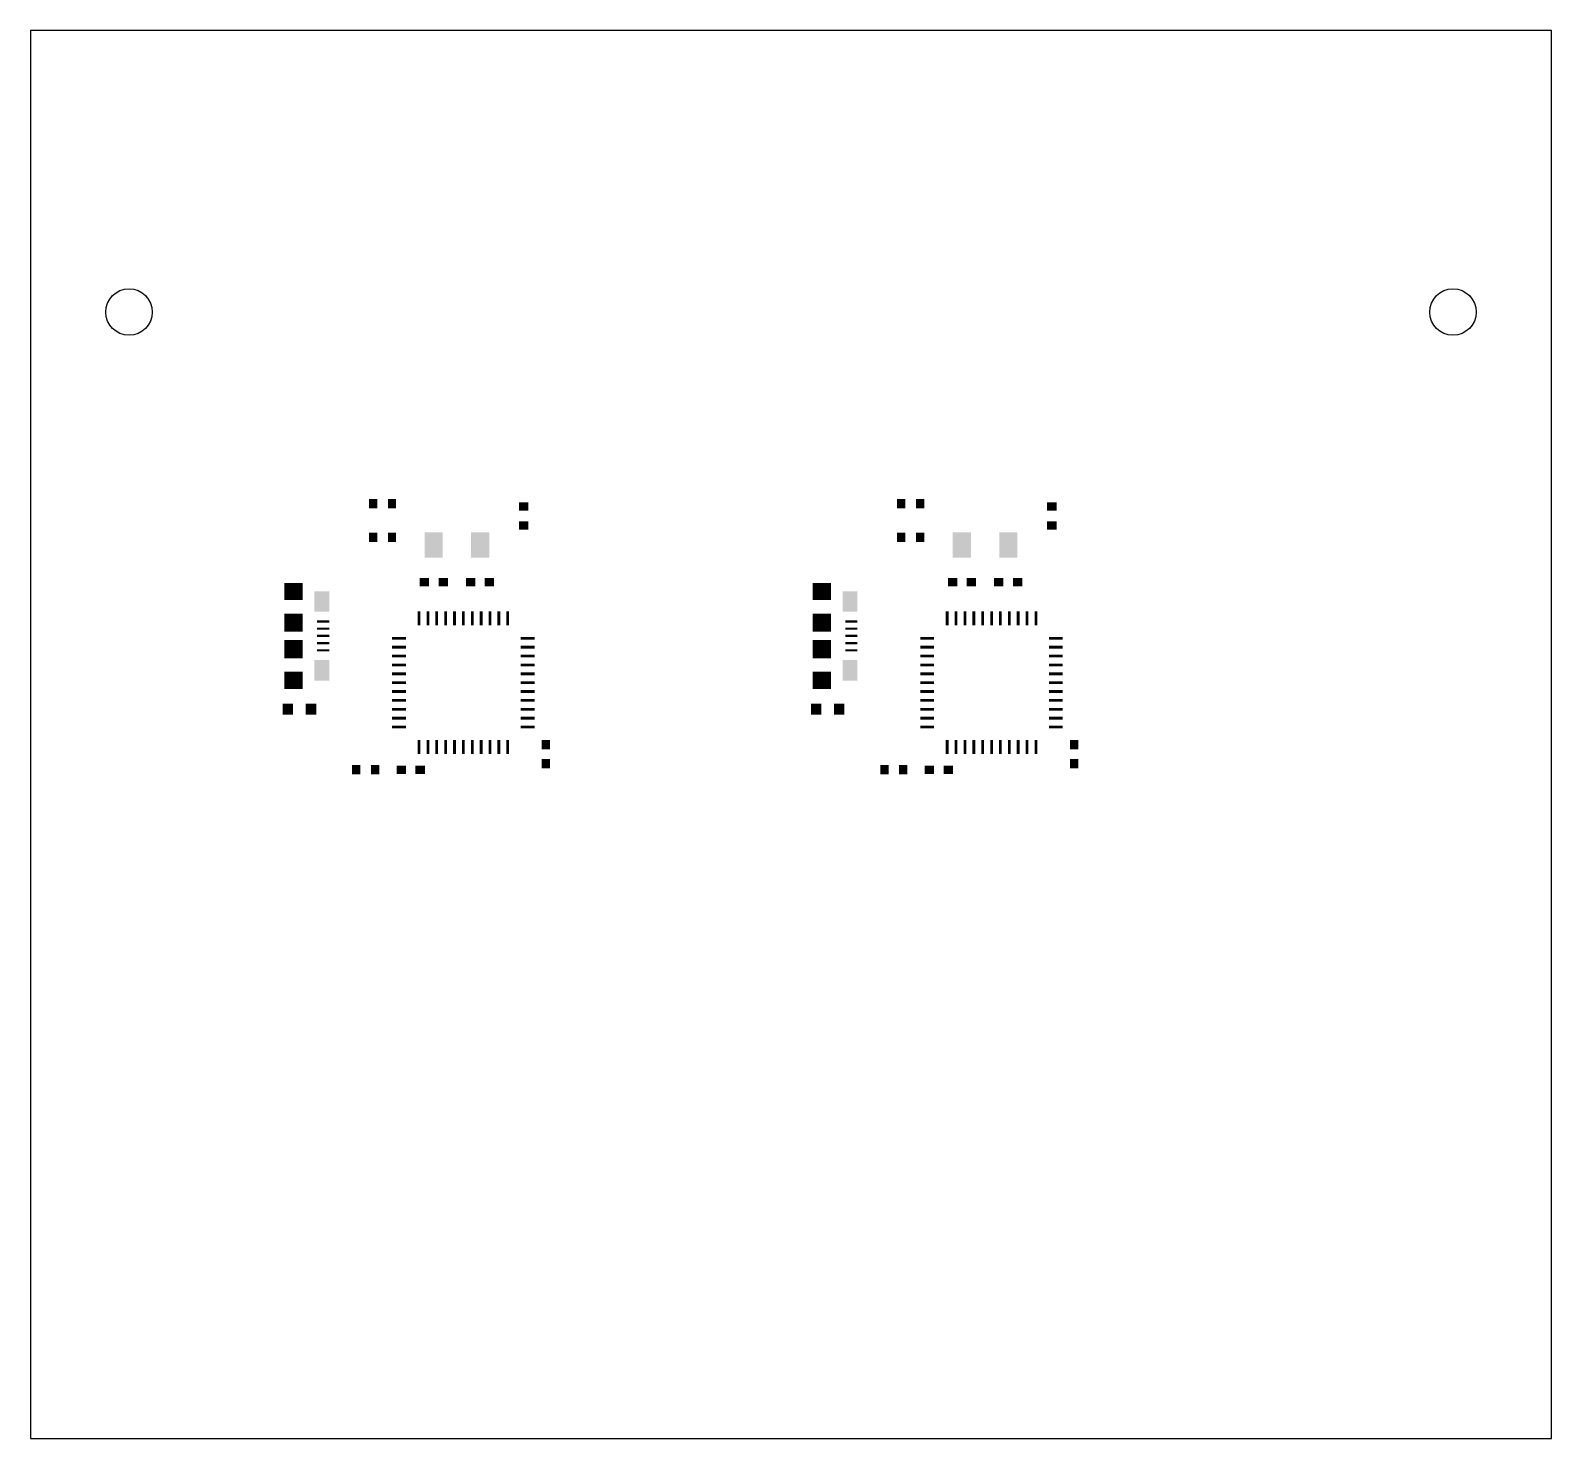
# Model space of a CAD drawing. Extents: x 2.89 to 8.29, y 0 to 5.
import ezdxf

# ---------------------------------------------------------------- set-up
doc = ezdxf.new("R2010")
doc.units = 0
doc.header["$MEASUREMENT"] = 0
doc.layers.get('0').update_dxf_attribs({"linetype": 'CONTINUOUS'})
doc.layers.add('31', color=253, linetype='CONTINUOUS')

# ---------------------------------------------------------------- blocks, each defined once
blk = doc.blocks.new('RECT')
blk.add_solid([(-0.5, -0.5), (0.5, -0.5), (-0.5, 0.5), (0.5, 0.5)])

msp = doc.modelspace()

# ---------------------------------------------------------------- linework, layer by layer
msp.add_lwpolyline([(2.8925, 0), (8.2925, 0), (8.2925, 5), (2.8925, 5)], close=True)
for centre in [(3.2425, 4), (7.9425, 4)]:
    msp.add_circle(centre, 0.0825)

# ---------------------------------------------------------------- block references
at = {"layer": '31'}
for p, xscale, yscale in [((4.109, 3.32), 0.02937, 0.033307), ((4.176, 3.32), 0.02937, 0.033307), ((5.984, 3.32), 0.02937, 0.033307), ((6.051, 3.32), 0.02937, 0.033307), ((4.109, 3.2), 0.02937, 0.033307), ((4.176, 3.2), 0.02937, 0.033307), ((5.984, 3.2), 0.02937, 0.033307), ((6.051, 3.2), 0.02937, 0.033307), ((4.291, 3.041), 0.033307, 0.02937), ((4.358, 3.041), 0.033307, 0.02937), ((6.166, 3.041), 0.033307, 0.02937), ((6.233, 3.041), 0.033307, 0.02937), ((4.049, 2.375), 0.02937, 0.033307), ((4.116, 2.375), 0.02937, 0.033307), ((4.209, 2.375), 0.033307, 0.02937), ((4.276, 2.375), 0.033307, 0.02937), ((5.924, 2.375), 0.02937, 0.033307), ((5.991, 2.375), 0.02937, 0.033307), ((6.084, 2.375), 0.033307, 0.02937), ((6.151, 2.375), 0.033307, 0.02937)]:
    msp.add_blockref('RECT', p, dxfattribs=dict(at, xscale=xscale, yscale=yscale))
for p, xscale, yscale, rotation in [((4.6435, 3.3095), 0.02937, 0.033307, 270), ((6.5185, 3.3095), 0.02937, 0.033307, 270), ((4.6435, 3.2425), 0.02937, 0.033307, 270), ((6.5185, 3.2425), 0.02937, 0.033307, 270), ((4.324, 3.173), 0.09, 0.065, 270), ((4.489, 3.173), 0.09, 0.065, 270), ((6.199, 3.173), 0.09, 0.065, 270), ((6.364, 3.173), 0.09, 0.065, 270), ((3.8265, 3.0075), 0.060866, 0.064803, 270), ((4.455, 3.041), 0.033307, 0.02937, 180), ((4.522, 3.041), 0.033307, 0.02937, 180), ((5.7015, 3.0075), 0.060866, 0.064803, 270), ((6.33, 3.041), 0.033307, 0.02937, 180), ((6.397, 3.041), 0.033307, 0.02937, 180), ((3.9269, 2.972), 0.07267699999999999, 0.052992, 270), ((5.8019, 2.972), 0.07267699999999999, 0.052992, 270), ((3.8265, 2.8972), 0.064803, 0.064803, 270), ((4.272, 2.9123), 0.009843000000000001, 0.049055, 180), ((4.3035, 2.9123), 0.009843000000000001, 0.049055, 180), ((4.335, 2.9123), 0.009843000000000001, 0.049055, 180), ((4.3665, 2.9123), 0.009843000000000001, 0.049055, 180), ((4.398, 2.9123), 0.009843000000000001, 0.049055, 180), ((4.4295, 2.9123), 0.009843000000000001, 0.049055, 180), ((4.461, 2.9123), 0.009843000000000001, 0.049055, 180), ((4.4925, 2.9123), 0.009843000000000001, 0.049055, 180), ((4.524, 2.9123), 0.009843000000000001, 0.049055, 180), ((4.5555, 2.9123), 0.009843000000000001, 0.049055, 180), ((4.587, 2.9123), 0.009843000000000001, 0.049055, 180), ((5.7015, 2.8972), 0.064803, 0.064803, 270), ((6.147, 2.9123), 0.009843000000000001, 0.049055, 180), ((6.1785, 2.9123), 0.009843000000000001, 0.049055, 180), ((6.21, 2.9123), 0.009843000000000001, 0.049055, 180), ((6.2415, 2.9123), 0.009843000000000001, 0.049055, 180), ((6.273, 2.9123), 0.009843000000000001, 0.049055, 180), ((6.3045, 2.9123), 0.009843000000000001, 0.049055, 180), ((6.336, 2.9123), 0.009843000000000001, 0.049055, 180), ((6.3675, 2.9123), 0.009843000000000001, 0.049055, 180), ((6.399, 2.9123), 0.009843000000000001, 0.049055, 180), ((6.4305, 2.9123), 0.009843000000000001, 0.049055, 180), ((6.462, 2.9123), 0.009843000000000001, 0.049055, 180), ((3.9319, 2.9012), 0.007873999999999999, 0.04315, 270), ((3.9319, 2.8756), 0.007873999999999999, 0.04315, 270), ((5.8069, 2.9012), 0.007873999999999999, 0.04315, 270), ((5.8069, 2.8756), 0.007873999999999999, 0.04315, 270), ((3.8265, 2.8028), 0.064803, 0.064803, 270), ((3.9319, 2.85), 0.007873999999999999, 0.04315, 270), ((3.9319, 2.8244), 0.007873999999999999, 0.04315, 270), ((4.2011, 2.8415), 0.049055, 0.009843000000000001, 180), ((4.2011, 2.81), 0.049055, 0.009843000000000001, 180), ((4.6578, 2.8415), 0.049055, 0.009843000000000001, 180), ((4.6578, 2.81), 0.049055, 0.009843000000000001, 180), ((5.7015, 2.8028), 0.064803, 0.064803, 270), ((5.8069, 2.85), 0.007873999999999999, 0.04315, 270), ((5.8069, 2.8244), 0.007873999999999999, 0.04315, 270), ((6.0761, 2.8415), 0.049055, 0.009843000000000001, 180), ((6.0761, 2.81), 0.049055, 0.009843000000000001, 180), ((6.5328, 2.8415), 0.049055, 0.009843000000000001, 180), ((6.5328, 2.81), 0.049055, 0.009843000000000001, 180), ((3.9269, 2.728), 0.07267699999999999, 0.052992, 270), ((3.9319, 2.7988), 0.007873999999999999, 0.04315, 270), ((4.2011, 2.7785), 0.049055, 0.009843000000000001, 180), ((4.6578, 2.7785), 0.049055, 0.009843000000000001, 180), ((5.8019, 2.728), 0.07267699999999999, 0.052992, 270), ((5.8069, 2.7988), 0.007873999999999999, 0.04315, 270), ((6.0761, 2.7785), 0.049055, 0.009843000000000001, 180), ((6.5328, 2.7785), 0.049055, 0.009843000000000001, 180), ((3.8265, 2.6925), 0.060866, 0.064803, 270), ((4.2011, 2.747), 0.049055, 0.009843000000000001, 180), ((4.2011, 2.7155), 0.049055, 0.009843000000000001, 180), ((4.6578, 2.747), 0.049055, 0.009843000000000001, 180), ((4.6578, 2.7155), 0.049055, 0.009843000000000001, 180), ((5.7015, 2.6925), 0.060866, 0.064803, 270), ((6.0761, 2.747), 0.049055, 0.009843000000000001, 180), ((6.0761, 2.7155), 0.049055, 0.009843000000000001, 180), ((6.5328, 2.747), 0.049055, 0.009843000000000001, 180), ((6.5328, 2.7155), 0.049055, 0.009843000000000001, 180), ((4.2011, 2.684), 0.049055, 0.009843000000000001, 180), ((4.2011, 2.6525), 0.049055, 0.009843000000000001, 180), ((4.6578, 2.684), 0.049055, 0.009843000000000001, 180), ((4.6578, 2.6525), 0.049055, 0.009843000000000001, 180), ((6.0761, 2.684), 0.049055, 0.009843000000000001, 180), ((6.0761, 2.6525), 0.049055, 0.009843000000000001, 180), ((6.5328, 2.684), 0.049055, 0.009843000000000001, 180), ((6.5328, 2.6525), 0.049055, 0.009843000000000001, 180), ((3.8065, 2.59), 0.03700000000000001, 0.039, 180), ((3.8885, 2.59), 0.03700000000000001, 0.039, 180), ((4.2011, 2.621), 0.049055, 0.009843000000000001, 180), ((4.2011, 2.5895), 0.049055, 0.009843000000000001, 180), ((4.6578, 2.621), 0.049055, 0.009843000000000001, 180), ((4.6578, 2.5895), 0.049055, 0.009843000000000001, 180), ((5.6815, 2.59), 0.03700000000000001, 0.039, 180), ((5.7635, 2.59), 0.03700000000000001, 0.039, 180), ((6.0761, 2.621), 0.049055, 0.009843000000000001, 180), ((6.0761, 2.5895), 0.049055, 0.009843000000000001, 180), ((6.5328, 2.621), 0.049055, 0.009843000000000001, 180), ((6.5328, 2.5895), 0.049055, 0.009843000000000001, 180), ((4.2011, 2.558), 0.049055, 0.009843000000000001, 180), ((4.6578, 2.558), 0.049055, 0.009843000000000001, 180), ((6.0761, 2.558), 0.049055, 0.009843000000000001, 180), ((6.5328, 2.558), 0.049055, 0.009843000000000001, 180), ((4.2011, 2.5265), 0.049055, 0.009843000000000001, 180), ((4.6578, 2.5265), 0.049055, 0.009843000000000001, 180), ((6.0761, 2.5265), 0.049055, 0.009843000000000001, 180), ((6.5328, 2.5265), 0.049055, 0.009843000000000001, 180), ((4.272, 2.4557), 0.009843000000000001, 0.049055, 180), ((4.3035, 2.4557), 0.009843000000000001, 0.049055, 180), ((4.335, 2.4557), 0.009843000000000001, 0.049055, 180), ((4.3665, 2.4557), 0.009843000000000001, 0.049055, 180), ((4.398, 2.4557), 0.009843000000000001, 0.049055, 180), ((4.4295, 2.4557), 0.009843000000000001, 0.049055, 180), ((4.461, 2.4557), 0.009843000000000001, 0.049055, 180), ((4.4925, 2.4557), 0.009843000000000001, 0.049055, 180), ((4.524, 2.4557), 0.009843000000000001, 0.049055, 180), ((4.5555, 2.4557), 0.009843000000000001, 0.049055, 180), ((4.587, 2.4557), 0.009843000000000001, 0.049055, 180), ((4.7225, 2.4635), 0.033307, 0.02937, 90), ((6.147, 2.4557), 0.009843000000000001, 0.049055, 180), ((6.1785, 2.4557), 0.009843000000000001, 0.049055, 180), ((6.21, 2.4557), 0.009843000000000001, 0.049055, 180), ((6.2415, 2.4557), 0.009843000000000001, 0.049055, 180), ((6.273, 2.4557), 0.009843000000000001, 0.049055, 180), ((6.3045, 2.4557), 0.009843000000000001, 0.049055, 180), ((6.336, 2.4557), 0.009843000000000001, 0.049055, 180), ((6.3675, 2.4557), 0.009843000000000001, 0.049055, 180), ((6.399, 2.4557), 0.009843000000000001, 0.049055, 180), ((6.4305, 2.4557), 0.009843000000000001, 0.049055, 180), ((6.462, 2.4557), 0.009843000000000001, 0.049055, 180), ((6.5975, 2.4635), 0.033307, 0.02937, 90), ((4.7225, 2.3965), 0.033307, 0.02937, 90), ((6.5975, 2.3965), 0.033307, 0.02937, 90)]:
    msp.add_blockref('RECT', p, dxfattribs=dict(at, xscale=xscale, yscale=yscale, rotation=rotation))

doc.saveas('drawing.dxf')
